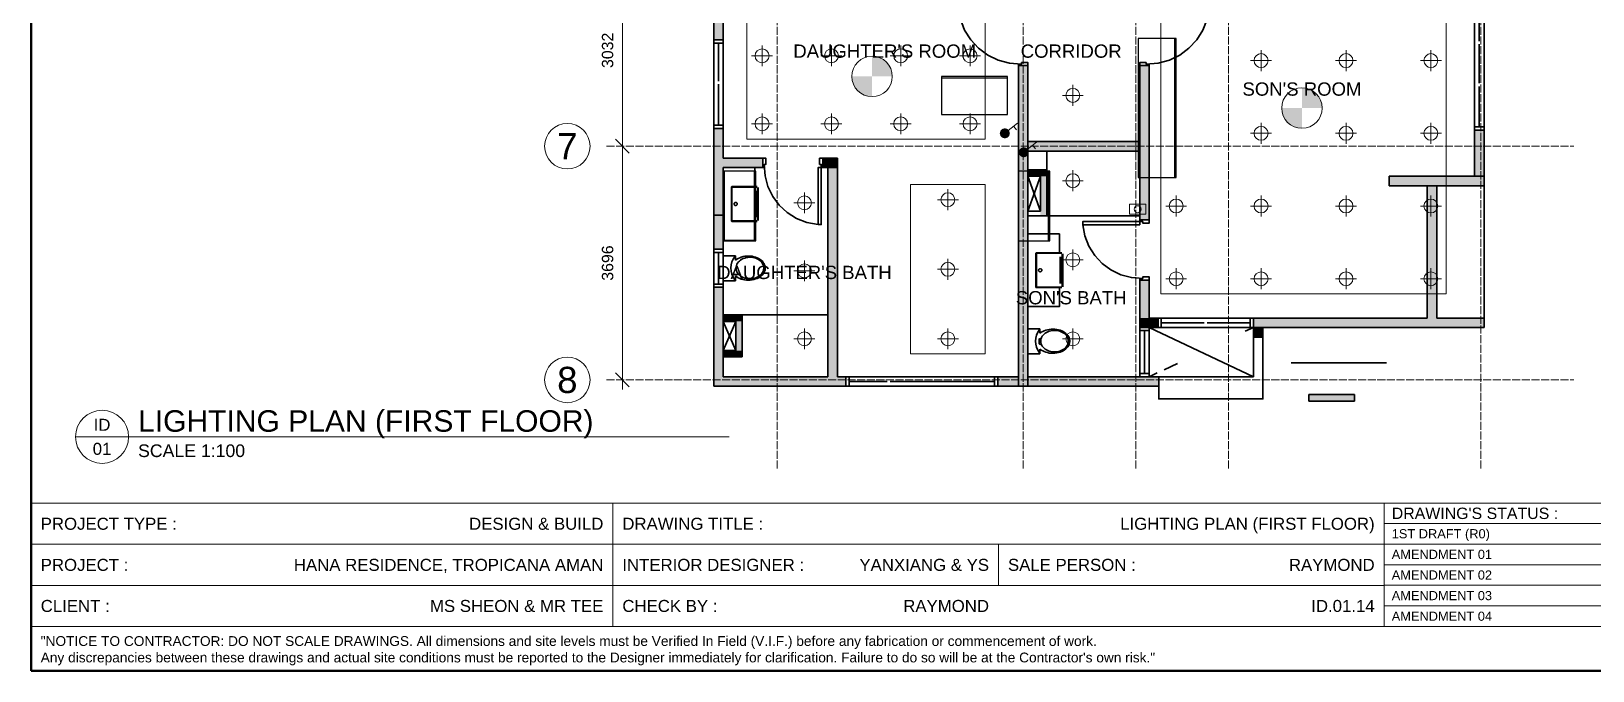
# Model space of a CAD drawing. Header units: millimetres. Extents: x 5 to 415, y 5 to 292.
# Drawn here: x 5 to 252, y 5 to 106.1 of the extents above; entities that cross this region are included whole.
import ezdxf
from ezdxf.enums import TextEntityAlignment as Align

# ---------------------------------------------------------------- set-up
doc = ezdxf.new("R2010")
doc.units = ezdxf.units.MM
doc.linetypes.add('DASHED', pattern=[1.524, 1.27, -0.254])
for name, color, linetype, lineweight in [('0-SHEET', 7, 'CONTINUOUS', 50), ('0-TITLE', 7, 'CONTINUOUS', 18), ('0-TITLE-TXT', 7, 'CONTINUOUS', 13), ('A-GRID', 8, 'DASHED', 13), ('A-GRID-TAG', 7, 'CONTINUOUS', 18), ('A-WALL', 250, 'CONTINUOUS', 35), ('A-WALL-FILL', 250, 'CONTINUOUS', 0), ('I-DIM', 5, 'CONTINUOUS', 13), ('I-JOIN', 6, 'CONTINUOUS', 25), ('I-LITE', 1, 'CONTINUOUS', 18), ('I-ROOM', 7, 'CONTINUOUS', 13), ('I-TEXT', 7, 'CONTINUOUS', 13)]:
    doc.layers.add(name, color=color, linetype=linetype, lineweight=lineweight)
doc.styles.get("Standard").update_dxf_attribs({"font": 'arial.ttf'})

msp = doc.modelspace()

# ---------------------------------------------------------------- hatches: boundary and pattern name
at = {"layer": 'A-WALL-FILL', "true_color": 0x4d4d4d}
h = msp.add_hatch(color=7, dxfattribs=at)
h.dxf.hatch_style = 1
h.paths.add_polyline_path([(114.47, 111.5), (112.97, 111.5), (114.47, 104.77), (114.47, 111.5)])
h = msp.add_hatch(color=7, dxfattribs=at)
h.dxf.hatch_style = 1
h.paths.add_polyline_path([(112.97, 111.5), (114.47, 104.77), (112.97, 104.77), (112.97, 111.5)])
h = msp.add_hatch(color=7, dxfattribs=at)
h.dxf.hatch_style = 1
h.paths.add_polyline_path([(162.64, 100.7), (161.14, 100.7), (162.64, 49.99), (162.64, 100.7)])
h = msp.add_hatch(color=7, dxfattribs=at)
h.dxf.hatch_style = 1
h.paths.add_polyline_path([(161.14, 100.7), (162.64, 49.99), (161.14, 49.99), (161.14, 100.7)])
h = msp.add_hatch(color=7, dxfattribs=at)
h.dxf.hatch_style = 1
h.paths.add_polyline_path([(181.84, 100.7), (180.34, 100.7), (181.84, 76.3), (181.84, 100.7)])
h = msp.add_hatch(color=7, dxfattribs=at)
h.dxf.hatch_style = 1
h.paths.add_polyline_path([(180.34, 100.7), (181.84, 76.3), (180.34, 76.3), (180.34, 100.7)])
h = msp.add_hatch(color=7, dxfattribs=at)
h.dxf.hatch_style = 1
h.paths.add_polyline_path([(114.47, 90.77), (112.97, 90.77), (114.47, 86.07), (114.47, 90.77)])
h = msp.add_hatch(color=7, dxfattribs=at)
h.dxf.hatch_style = 1
h.paths.add_polyline_path([(112.97, 90.77), (114.47, 86.07), (112.97, 86.07), (112.97, 90.77)])
h = msp.add_hatch(color=7, dxfattribs=at)
h.dxf.hatch_style = 1
h.paths.add_polyline_path([(234.8, 90.5), (233.3, 90.5), (234.8, 83.2), (234.8, 90.5)])
h = msp.add_hatch(color=7, dxfattribs=at)
h.dxf.hatch_style = 1
h.paths.add_polyline_path([(233.3, 90.5), (234.8, 83.2), (233.3, 83.2), (233.3, 90.5)])
h = msp.add_hatch(color=7, dxfattribs=at)
h.dxf.hatch_style = 1
h.paths.add_polyline_path([(180.34, 88.7), (162.64, 88.7), (180.34, 87.2), (180.34, 88.7)])
h = msp.add_hatch(color=7, dxfattribs=at)
h.dxf.hatch_style = 1
h.paths.add_polyline_path([(162.64, 88.7), (180.34, 87.2), (162.64, 87.2), (162.64, 88.7)])
h = msp.add_hatch(color=7, dxfattribs=at)
h.dxf.hatch_style = 1
h.paths.add_polyline_path([(120.71, 86.07), (112.97, 86.07), (120.71, 84.57), (120.71, 86.07)])
h = msp.add_hatch(color=7, dxfattribs=at)
h.dxf.hatch_style = 1
h.paths.add_polyline_path([(112.97, 86.07), (120.71, 84.57), (112.97, 84.57), (112.97, 86.07)])
h = msp.add_hatch(color=7, dxfattribs=at)
h.dxf.hatch_style = 1
h.paths.add_polyline_path([(114.47, 84.57), (112.97, 84.57), (114.47, 77.06), (114.47, 84.57)])
h = msp.add_hatch(color=7, dxfattribs=at)
h.dxf.hatch_style = 1
h.paths.add_polyline_path([(112.97, 84.57), (114.47, 77.06), (112.97, 77.06), (112.97, 84.57)])
h = msp.add_hatch(color=7, dxfattribs=at)
h.dxf.hatch_style = 1
h.paths.add_polyline_path([(132.52, 86.07), (130.21, 86.07), (132.52, 84.57), (132.52, 86.07)])
h = msp.add_hatch(color=7, dxfattribs=at)
h.dxf.hatch_style = 1
h.paths.add_polyline_path([(130.21, 86.07), (132.52, 84.57), (130.21, 84.57), (130.21, 86.07)])
h = msp.add_hatch(color=7, dxfattribs=at)
h.dxf.hatch_style = 1
h.paths.add_polyline_path([(132.52, 84.57), (131.02, 84.57), (132.52, 51.49), (132.52, 84.57)])
h = msp.add_hatch(color=7, dxfattribs=at)
h.dxf.hatch_style = 1
h.paths.add_polyline_path([(131.02, 84.57), (132.52, 51.49), (131.02, 51.49), (131.02, 84.57)])
h = msp.add_hatch(color=7, dxfattribs=at)
h.dxf.hatch_style = 1
h.paths.add_polyline_path([(165.64, 84.2), (162.64, 84.2), (165.64, 83.2), (165.64, 84.2)])
h = msp.add_hatch(color=7, dxfattribs=at)
h.dxf.hatch_style = 1
h.paths.add_polyline_path([(162.64, 84.2), (165.64, 83.2), (162.64, 83.2), (162.64, 84.2)])
h = msp.add_hatch(color=7, dxfattribs=at)
h.dxf.hatch_style = 1
h.paths.add_polyline_path([(165.64, 83.2), (164.64, 83.2), (165.64, 76.95), (165.64, 83.2)])
h = msp.add_hatch(color=7, dxfattribs=at)
h.dxf.hatch_style = 1
h.paths.add_polyline_path([(164.64, 83.2), (165.64, 76.95), (164.64, 76.95), (164.64, 83.2)])
h = msp.add_hatch(color=7, dxfattribs=at)
h.dxf.hatch_style = 1
h.paths.add_polyline_path([(234.8, 83.19), (219.8, 83.19), (234.8, 81.7), (234.8, 83.19)])
h = msp.add_hatch(color=7, dxfattribs=at)
h.dxf.hatch_style = 1
h.paths.add_polyline_path([(219.8, 83.19), (234.8, 81.7), (219.8, 81.7), (219.8, 83.19)])
h = msp.add_hatch(color=7, dxfattribs=at)
h.dxf.hatch_style = 1
h.paths.add_polyline_path([(227.34, 81.7), (225.83, 81.7), (227.34, 66.8), (227.34, 81.7)])
h = msp.add_hatch(color=7, dxfattribs=at)
h.dxf.hatch_style = 1
h.paths.add_polyline_path([(225.83, 81.7), (227.34, 66.8), (225.83, 66.8), (225.83, 81.7)])
h = msp.add_hatch(color=7, dxfattribs=at)
h.dxf.hatch_style = 1
h.paths.add_polyline_path([(234.8, 83.2), (231.06, 83.2), (234.8, 83.19), (234.8, 83.2)])
h = msp.add_hatch(color=7, dxfattribs=at)
h.dxf.hatch_style = 1
h.paths.add_polyline_path([(231.06, 83.2), (234.8, 83.19), (231.06, 83.19), (231.06, 83.2)])
h = msp.add_hatch(color=7, dxfattribs=at)
h.dxf.hatch_style = 1
h.paths.add_polyline_path([(114.47, 77.06), (112.97, 77.06), (114.47, 71.67), (114.47, 77.06)])
h = msp.add_hatch(color=7, dxfattribs=at)
h.dxf.hatch_style = 1
h.paths.add_polyline_path([(112.97, 77.06), (114.47, 71.67), (112.97, 71.67), (112.97, 77.06)])
h = msp.add_hatch(color=7, dxfattribs=at)
h.dxf.hatch_style = 1
h.paths.add_polyline_path([(181.84, 66.8), (180.34, 66.8), (181.84, 60.79), (181.84, 66.8)])
h = msp.add_hatch(color=7, dxfattribs=at)
h.dxf.hatch_style = 1
h.paths.add_polyline_path([(180.34, 66.8), (181.84, 60.79), (180.34, 60.79), (180.34, 66.8)])
h = msp.add_hatch(color=7, dxfattribs=at)
h.dxf.hatch_style = 1
h.paths.add_polyline_path([(227.34, 66.8), (225.83, 66.8), (227.34, 60.79), (227.34, 66.8)])
h = msp.add_hatch(color=7, dxfattribs=at)
h.dxf.hatch_style = 1
h.paths.add_polyline_path([(225.83, 66.8), (227.34, 60.79), (225.83, 60.79), (225.83, 66.8)])
h = msp.add_hatch(color=7, dxfattribs=at)
h.dxf.hatch_style = 1
h.paths.add_polyline_path([(114.47, 65.67), (112.97, 65.67), (114.47, 51.49), (114.47, 65.67)])
h = msp.add_hatch(color=7, dxfattribs=at)
h.dxf.hatch_style = 1
h.paths.add_polyline_path([(112.97, 65.67), (114.47, 51.49), (112.97, 51.49), (112.97, 65.67)])
h = msp.add_hatch(color=7, dxfattribs=at)
h.dxf.hatch_style = 1
h.paths.add_polyline_path([(117.47, 61.27), (114.47, 61.27), (117.47, 60.26), (117.47, 61.27)])
h = msp.add_hatch(color=7, dxfattribs=at)
h.dxf.hatch_style = 1
h.paths.add_polyline_path([(114.47, 61.27), (117.47, 60.26), (114.47, 60.26), (114.47, 61.27)])
h = msp.add_hatch(color=7, dxfattribs=at)
h.dxf.hatch_style = 1
h.paths.add_polyline_path([(117.47, 60.26), (116.46, 60.26), (117.47, 60.26)])
h = msp.add_hatch(color=7, dxfattribs=at)
h.dxf.hatch_style = 1
h.paths.add_polyline_path([(116.46, 60.26), (117.47, 60.26), (116.97, 60.26), (116.46, 60.26)])
h = msp.add_hatch(color=7, dxfattribs=at)
h.dxf.hatch_style = 1
h.paths.add_polyline_path([(116.97, 60.26), (116.46, 60.26), (117.47, 60.25), (116.97, 60.26)])
h = msp.add_hatch(color=7, dxfattribs=at)
h.dxf.hatch_style = 1
h.paths.add_polyline_path([(116.46, 60.26), (117.47, 60.25), (116.46, 60.25), (116.46, 60.26)])
h = msp.add_hatch(color=7, dxfattribs=at)
h.dxf.hatch_style = 1
h.paths.add_polyline_path([(117.47, 60.25), (116.46, 60.25), (117.47, 55.65), (117.47, 60.25)])
h = msp.add_hatch(color=7, dxfattribs=at)
h.dxf.hatch_style = 1
h.paths.add_polyline_path([(116.46, 60.25), (117.47, 55.65), (116.46, 55.65), (116.46, 60.25)])
h = msp.add_hatch(color=7, dxfattribs=at)
h.dxf.hatch_style = 1
h.paths.add_polyline_path([(117.47, 60.26), (117.47, 60.25), (117.47, 60.26)])
h = msp.add_hatch(color=7, dxfattribs=at)
h.dxf.hatch_style = 1
h.paths.add_polyline_path([(183.24, 60.79), (180.34, 60.79), (183.24, 59.29), (183.24, 60.79)])
h = msp.add_hatch(color=7, dxfattribs=at)
h.dxf.hatch_style = 1
h.paths.add_polyline_path([(180.34, 60.79), (183.24, 59.29), (180.34, 59.29), (180.34, 60.79)])
h = msp.add_hatch(color=7, dxfattribs=at)
h.dxf.hatch_style = 1
h.paths.add_polyline_path([(234.8, 60.79), (198.33, 60.79), (234.8, 59.29), (234.8, 60.79)])
h = msp.add_hatch(color=7, dxfattribs=at)
h.dxf.hatch_style = 1
h.paths.add_polyline_path([(198.33, 60.79), (234.8, 59.29), (198.33, 59.29), (198.33, 60.79)])
h = msp.add_hatch(color=7, dxfattribs=at)
h.dxf.hatch_style = 1
h.paths.add_polyline_path([(199.83, 59.29), (198.33, 59.29), (199.83, 57.77), (199.83, 59.29)])
h = msp.add_hatch(color=7, dxfattribs=at)
h.dxf.hatch_style = 1
h.paths.add_polyline_path([(198.33, 59.29), (199.83, 57.77), (198.33, 57.77), (198.33, 59.29)])
h = msp.add_hatch(color=7, dxfattribs=at)
h.dxf.hatch_style = 1
h.paths.add_polyline_path([(117.47, 55.65), (114.47, 55.65), (117.47, 54.65), (117.47, 55.65)])
h = msp.add_hatch(color=7, dxfattribs=at)
h.dxf.hatch_style = 1
h.paths.add_polyline_path([(114.47, 55.65), (117.47, 54.65), (114.47, 54.65), (114.47, 55.65)])
h = msp.add_hatch(color=7, dxfattribs=at)
h.dxf.hatch_style = 1
h.paths.add_polyline_path([(133.87, 51.49), (112.97, 51.49), (133.87, 49.99), (133.87, 51.49)])
h = msp.add_hatch(color=7, dxfattribs=at)
h.dxf.hatch_style = 1
h.paths.add_polyline_path([(112.97, 51.49), (133.87, 49.99), (112.97, 49.99), (112.97, 51.49)])
h = msp.add_hatch(color=7, dxfattribs=at)
h.dxf.hatch_style = 1
h.paths.add_polyline_path([(161.14, 51.49), (157.87, 51.49), (161.14, 49.99), (161.14, 51.49)])
h = msp.add_hatch(color=7, dxfattribs=at)
h.dxf.hatch_style = 1
h.paths.add_polyline_path([(157.87, 51.49), (161.14, 49.99), (157.87, 49.99), (157.87, 51.49)])
h = msp.add_hatch(color=7, dxfattribs=at)
h.dxf.hatch_style = 1
h.paths.add_polyline_path([(183.34, 51.49), (162.64, 51.49), (183.34, 49.99), (183.34, 51.49)])
h = msp.add_hatch(color=7, dxfattribs=at)
h.dxf.hatch_style = 1
h.paths.add_polyline_path([(162.64, 51.49), (183.34, 49.99), (162.64, 49.99), (162.64, 51.49)])
h = msp.add_hatch(color=7, dxfattribs=at)
h.dxf.hatch_style = 1
h.paths.add_polyline_path([(214.3, 48.67), (207.11, 48.67), (214.3, 47.64), (214.3, 48.67)])
h = msp.add_hatch(color=7, dxfattribs=at)
h.dxf.hatch_style = 1
h.paths.add_polyline_path([(207.11, 48.67), (214.3, 47.64), (207.11, 47.64), (207.11, 48.67)])
at = {"layer": 'I-LITE'}
h = msp.add_hatch(color=1, dxfattribs=at)
h.dxf.hatch_style = 1
h.paths.add_polyline_path([(138, 99), (141.2, 99), (141.16, 99.5), (141.04, 99.99), (140.85, 100.45), (140.59, 100.88), (140.26, 101.26), (139.88, 101.59), (139.45, 101.85), (138.99, 102.04), (138.5, 102.16), (138, 102.2)])
h = msp.add_hatch(color=1, dxfattribs=at)
h.dxf.hatch_style = 1
h.paths.add_polyline_path([(138, 99), (134.8, 99), (134.84, 98.5), (134.96, 98.01), (135.15, 97.55), (135.41, 97.12), (135.74, 96.74), (136.12, 96.41), (136.55, 96.15), (137.01, 95.96), (137.5, 95.84), (138, 95.8)])
h = msp.add_hatch(color=1, dxfattribs=at)
h.dxf.hatch_style = 1
h.paths.add_polyline_path([(206, 94), (209.2, 94), (209.16, 94.5), (209.04, 94.99), (208.85, 95.45), (208.59, 95.88), (208.26, 96.26), (207.88, 96.59), (207.45, 96.85), (206.99, 97.04), (206.5, 97.16), (206, 97.2)])
h = msp.add_hatch(color=1, dxfattribs=at)
h.dxf.hatch_style = 1
h.paths.add_polyline_path([(206, 94), (202.8, 94), (202.84, 93.5), (202.96, 93.01), (203.15, 92.55), (203.41, 92.12), (203.74, 91.74), (204.12, 91.41), (204.55, 91.15), (205.01, 90.96), (205.5, 90.84), (206, 90.8)])
h = msp.add_hatch(color=1, dxfattribs=at)
h.dxf.hatch_style = 1
h.paths.add_polyline_path([(159.8, 90), (159.69, 90.4), (159.4, 90.69), (159, 90.8), (158.6, 90.69), (158.31, 90.4), (158.2, 90), (158.31, 89.6), (158.6, 89.31), (159, 89.2), (159.4, 89.31), (159.69, 89.6)])
h = msp.add_hatch(color=1, dxfattribs=at)
h.dxf.hatch_style = 1
h.paths.add_polyline_path([(162.8, 87), (162.69, 87.4), (162.4, 87.69), (162, 87.8), (161.6, 87.69), (161.31, 87.4), (161.2, 87), (161.31, 86.6), (161.6, 86.31), (162, 86.2), (162.4, 86.31), (162.69, 86.6)])

# ---------------------------------------------------------------- linework, layer by layer
at = {"layer": '0-SHEET'}
msp.add_lwpolyline([(5, 5), (415, 5), (415, 292), (5, 292)], close=True, dxfattribs=at)
at = {"layer": '0-TITLE'}
for p, q in [((5, 31.5), (415, 31.5)), ((97, 12), (97, 31.5)), ((219, 12), (219, 31.5)), ((219, 28.3), (287, 28.3)), ((5, 25), (219, 25)), ((158, 18.5), (158, 25)), ((219, 25.04), (287, 25.04)), ((219, 21.78), (287, 21.78)), ((5, 18.5), (219, 18.5)), ((219, 18.52), (287, 18.52)), ((219, 15.26), (287, 15.26)), ((5, 12), (415, 12))]:
    msp.add_line(p, q, dxfattribs=at)
at = {"layer": 'A-GRID'}
for p, q in [((123, 37), (123, 272)), ((161.9, 37), (161.9, 272)), ((179.7, 37), (179.7, 272)), ((194.4, 37), (194.4, 272)), ((234.3, 37), (234.3, 272)), ((96, 87.96), (249, 87.96)), ((96, 51), (249, 51))]:
    msp.add_line(p, q, dxfattribs=at)
at = {"layer": 'A-GRID-TAG'}
for centre in [(89.8, 87.96), (89.8, 51)]:
    msp.add_circle(centre, 3.6, dxfattribs=at)
at = {"layer": 'A-WALL'}
for points in [[(112.97, 49.99), (112.97, 201.88)], [(233.3, 119.01), (233.3, 83.2)], [(114.47, 86.07), (114.47, 117.51)], [(234.8, 117.51), (234.8, 81.7)], [(151.64, 109.96), (151.97, 108.08), (152.64, 106.34), (153.61, 104.8), (154.85, 103.46), (156.3, 102.38), (157.94, 101.58), (159.74, 101.09), (161.64, 100.95)], [(181.33, 100.95), (183.23, 101.09), (185.03, 101.58), (186.67, 102.38), (188.12, 103.46), (189.36, 104.8), (190.33, 106.34), (191, 108.08), (191.33, 109.96)], [(234.05, 111.01), (234.05, 104.58)], [(112.97, 104.77), (114.47, 104.77), (114.47, 90.77), (112.97, 90.77), (112.97, 104.77)], [(114.47, 104.28), (114.47, 104.77), (112.97, 104.77), (112.97, 104.28), (114.47, 104.28)], [(113.72, 104.28), (113.72, 98.27)], [(234.05, 104.09), (234.05, 97.92)], [(162.64, 100.7), (161.14, 100.7), (161.14, 100.95), (161.65, 100.95), (161.65, 101.2), (162.64, 101.2), (162.64, 100.7)], [(161.14, 100.7), (161.14, 49.99)], [(162.64, 100.7), (161.14, 100.7)], [(161.14, 100.7), (161.14, 95.7)], [(162.64, 100.7), (162.64, 49.99)], [(180.34, 100.7), (181.84, 100.7), (181.84, 100.95), (181.34, 100.95), (181.34, 101.2), (180.34, 101.2), (180.34, 100.7)], [(180.34, 75.55), (180.34, 100.7)], [(180.34, 100.7), (181.84, 100.7)], [(180.34, 100.7), (181.84, 100.7)], [(181.84, 75.8), (181.84, 100.7)], [(113.72, 97.77), (113.72, 91.27)], [(234.05, 97.42), (234.05, 91)], [(114.47, 90.77), (114.47, 91.27), (112.97, 91.27), (112.97, 90.77), (114.47, 90.77)], [(233.3, 90.5), (233.3, 91), (234.8, 91), (234.8, 90.5), (233.3, 90.5)], [(234.8, 90.5), (233.3, 90.5)], [(180.34, 88.7), (162.64, 88.7)], [(180.34, 87.2), (162.64, 87.2)], [(165.64, 84.2), (162.64, 84.2), (162.64, 87.2), (165.64, 87.2), (165.64, 84.2)], [(121.2, 86.07), (114.47, 86.07)], [(120.95, 84.57), (114.47, 84.57)], [(131.02, 51.49), (114.47, 51.49), (114.47, 84.57)], [(119.47, 81.57), (119.47, 84.57), (114.47, 84.57), (114.47, 73.07), (119.47, 73.07), (119.47, 76.07)], [(120.71, 86.07), (120.71, 84.57), (120.95, 84.57), (120.95, 85.07), (121.2, 85.07), (121.2, 86.07), (120.71, 86.07)], [(120.95, 85.07), (121.07, 83.27), (121.53, 81.57), (122.29, 80.02), (123.31, 78.63), (124.57, 77.46), (126.03, 76.54), (127.67, 75.9), (129.45, 75.57)], [(132.52, 84.57), (129.46, 84.57)], [(129.46, 75.57), (129.46, 84.57), (129.96, 84.57), (129.96, 75.57), (129.46, 75.57)], [(132.52, 86.07), (129.7, 86.07)], [(130.21, 86.07), (130.21, 84.57), (129.96, 84.57), (129.96, 85.07), (129.7, 85.07), (129.7, 86.07), (130.21, 86.07)], [(131.02, 51.49), (131.02, 84.57)], [(132.52, 51.49), (132.52, 86.07)], [(165.64, 76.95), (162.64, 76.95), (162.64, 84.2), (165.64, 84.2), (165.64, 76.95)], [(115.84, 81.57), (115.82, 81.57), (115.8, 81.57), (115.78, 81.56), (115.77, 81.55), (115.76, 81.53), (115.75, 81.51), (115.74, 81.5), (115.74, 81.48)], [(119.84, 81.57), (115.84, 81.57)], [(164.64, 77.7), (162.64, 77.7), (162.64, 83.2), (164.64, 83.2), (164.64, 77.7)], [(164.64, 77.7), (162.64, 83.2)], [(162.64, 77.7), (164.64, 83.2)], [(234.8, 83.2), (219.8, 83.2)], [(219.8, 83.2), (219.8, 81.7)], [(219.8, 81.7), (234.8, 81.7)], [(225.83, 81.7), (225.83, 60.79)], [(227.34, 81.7), (227.34, 60.79)], [(234.8, 60.79), (234.8, 81.7), (227.34, 81.7), (227.34, 60.79), (234.8, 60.79)], [(115.75, 81.47), (115.75, 76.17)], [(115.84, 81.5), (115.83, 81.5), (115.83, 81.5), (115.82, 81.5), (115.82, 81.5), (115.81, 81.49), (115.81, 81.49), (115.81, 81.48), (115.81, 81.48)], [(115.82, 81.47), (115.82, 76.17)], [(119.84, 81.5), (115.84, 81.5)], [(116.42, 79.08), (116.37, 79.07), (116.32, 79.06), (116.28, 79.04), (116.25, 79.01), (116.22, 78.97), (116.19, 78.93), (116.18, 78.88), (116.17, 78.83), (116.18, 78.78), (116.19, 78.73), (116.22, 78.69), (116.25, 78.65), (116.28, 78.62), (116.32, 78.6), (116.37, 78.59), (116.42, 78.58), (116.47, 78.59), (116.52, 78.6), (116.56, 78.62), (116.6, 78.65), (116.63, 78.69), (116.65, 78.73), (116.67, 78.78), (116.67, 78.83), (116.67, 78.88), (116.65, 78.93), (116.63, 78.97), (116.6, 79.01), (116.56, 79.04), (116.52, 79.06), (116.47, 79.07), (116.42, 79.08)], [(119.59, 76.72), (119.59, 80.92)], [(119.66, 76.72), (119.66, 80.92)], [(119.92, 76.22), (119.92, 81.42)], [(119.99, 76.22), (119.99, 81.42)], [(114.47, 77.06), (112.97, 77.06), (112.97, 71.67), (114.47, 71.67), (114.47, 77.06)], [(165.64, 76.95), (180.34, 76.95)], [(115.74, 76.18), (115.74, 76.16), (115.75, 76.14), (115.76, 76.12), (115.77, 76.11), (115.78, 76.09), (115.8, 76.08), (115.82, 76.08), (115.84, 76.08)], [(115.81, 76.18), (115.81, 76.17), (115.81, 76.16), (115.81, 76.16), (115.82, 76.16), (115.82, 76.15), (115.83, 76.15), (115.83, 76.15), (115.84, 76.15)], [(115.84, 76.14), (119.84, 76.14)], [(115.84, 76.07), (119.84, 76.07)], [(171.33, 75.55), (180.34, 75.55), (180.34, 76.05), (171.33, 76.05), (171.33, 75.55)], [(171.33, 75.55), (171.66, 73.77), (172.3, 72.14), (173.22, 70.67), (174.39, 69.41), (175.78, 68.39), (177.33, 67.63), (179.03, 67.18), (180.84, 67.05)], [(181.84, 76.3), (180.34, 76.3), (180.34, 76.05), (180.83, 76.05), (180.83, 75.8), (181.84, 75.8), (181.84, 76.3)], [(114.47, 71.67), (114.47, 65.67), (112.97, 65.67), (112.97, 71.67), (114.47, 71.67)], [(114.47, 71.16), (114.47, 71.67), (112.97, 71.67), (112.97, 71.16), (114.47, 71.16)], [(167.64, 71.09), (167.64, 74.09), (162.64, 74.09), (162.64, 62.59), (167.64, 62.59), (167.64, 65.59)], [(113.72, 66.16), (113.72, 71.16)], [(114.47, 66.69), (114.47, 70.64)], [(114.47, 70.64), (116.39, 70.64)], [(116.32, 70.54), (116.04, 70.12), (115.84, 69.66), (115.72, 69.18), (115.67, 68.7), (115.72, 68.21), (115.84, 67.73), (116.04, 67.27), (116.32, 66.85)], [(116.39, 70.64), (116.39, 69.95)], [(116.39, 67.44), (116.59, 67.29), (116.81, 67.15), (117.06, 67.04), (117.32, 66.95), (117.59, 66.87), (117.86, 66.82), (118.16, 66.79), (118.44, 66.78), (118.73, 66.8), (119.02, 66.83), (119.29, 66.88), (119.56, 66.96), (119.82, 67.06), (120.06, 67.17), (120.28, 67.31), (120.48, 67.46), (120.65, 67.62), (120.8, 67.8), (120.92, 67.99), (121.01, 68.18), (121.08, 68.38), (121.11, 68.59), (121.11, 68.79), (121.08, 69), (121.01, 69.2), (120.92, 69.39), (120.8, 69.58), (120.65, 69.76), (120.48, 69.92), (120.28, 70.07), (120.06, 70.2), (119.82, 70.32), (119.56, 70.41), (119.29, 70.49), (119.02, 70.55), (118.73, 70.59), (118.44, 70.59), (118.16, 70.59), (117.86, 70.56), (117.59, 70.51), (117.32, 70.43), (117.06, 70.33), (116.81, 70.22), (116.59, 70.09), (116.39, 69.95)], [(116.5, 68.69), (116.51, 68.49), (116.55, 68.29), (116.63, 68.1), (116.73, 67.91), (116.87, 67.74), (117.03, 67.58), (117.21, 67.43), (117.4, 67.3), (117.63, 67.19), (117.86, 67.1), (118.11, 67.04), (118.36, 67), (118.61, 66.98), (118.87, 66.98), (119.13, 67.02), (119.38, 67.07), (119.62, 67.15), (119.85, 67.25), (120.06, 67.36), (120.25, 67.5), (120.42, 67.66), (120.56, 67.82), (120.68, 68), (120.78, 68.19), (120.83, 68.39), (120.86, 68.59), (120.86, 68.79), (120.83, 68.99), (120.78, 69.19), (120.68, 69.38), (120.56, 69.56), (120.42, 69.73), (120.25, 69.88), (120.06, 70.02), (119.85, 70.14), (119.62, 70.23), (119.38, 70.31), (119.13, 70.37), (118.87, 70.39), (118.61, 70.4), (118.36, 70.38), (118.11, 70.34), (117.86, 70.27), (117.63, 70.18), (117.4, 70.08), (117.21, 69.95), (117.03, 69.8), (116.87, 69.65), (116.73, 69.47), (116.63, 69.28), (116.55, 69.09), (116.51, 68.89), (116.5, 68.69)], [(164.01, 71.09), (163.99, 71.09), (163.97, 71.08), (163.96, 71.08), (163.94, 71.06), (163.93, 71.05), (163.92, 71.03), (163.92, 71.01), (163.91, 70.99)], [(163.92, 70.99), (163.92, 65.69)], [(164.01, 71.02), (164.01, 71.02), (164, 71.02), (164, 71.02), (163.99, 71.01), (163.99, 71.01), (163.99, 71), (163.99, 71), (163.99, 70.99)], [(163.99, 70.99), (163.99, 65.69)], [(168.01, 71.09), (164.02, 71.09)], [(168.01, 71.02), (164.02, 71.02)], [(167.77, 66.24), (167.77, 70.44)], [(167.83, 66.24), (167.83, 70.44)], [(168.09, 65.74), (168.09, 70.94)], [(168.16, 65.74), (168.16, 70.94)], [(116.39, 66.69), (114.47, 66.69)], [(116.39, 67.44), (116.39, 66.69)], [(164.6, 68.6), (164.55, 68.59), (164.5, 68.58), (164.46, 68.55), (164.42, 68.52), (164.39, 68.49), (164.37, 68.44), (164.35, 68.4), (164.35, 68.35), (164.35, 68.3), (164.37, 68.25), (164.39, 68.21), (164.42, 68.17), (164.46, 68.14), (164.5, 68.12), (164.55, 68.1), (164.6, 68.1), (164.65, 68.1), (164.69, 68.12), (164.74, 68.14), (164.77, 68.17), (164.8, 68.21), (164.83, 68.25), (164.84, 68.3), (164.85, 68.35), (164.84, 68.4), (164.83, 68.44), (164.8, 68.49), (164.77, 68.52), (164.74, 68.55), (164.69, 68.58), (164.65, 68.59), (164.6, 68.6)], [(181.84, 66.8), (180.34, 66.8), (180.34, 67.05), (180.83, 67.05), (180.83, 67.29), (181.84, 67.29), (181.84, 66.8)], [(180.34, 59.29), (180.34, 67.05)], [(181.84, 60.79), (181.84, 67.29)], [(114.47, 65.67), (114.47, 66.16), (112.97, 66.16), (112.97, 65.67), (114.47, 65.67)], [(163.91, 65.69), (163.92, 65.67), (163.92, 65.66), (163.93, 65.64), (163.94, 65.62), (163.96, 65.61), (163.97, 65.6), (163.99, 65.6), (164.01, 65.59)], [(163.99, 65.69), (163.99, 65.69), (163.99, 65.68), (163.99, 65.68), (163.99, 65.67), (164, 65.67), (164, 65.67), (164.01, 65.67), (164.01, 65.67)], [(164.02, 65.66), (168.01, 65.66)], [(164.02, 65.59), (168.01, 65.59)], [(114.47, 60.26), (114.47, 61.27), (117.47, 61.27), (117.47, 54.65)], [(114.47, 60.26), (116.46, 60.26), (116.46, 55.65), (114.47, 55.65), (114.47, 60.26)], [(114.47, 55.65), (116.46, 60.26)], [(116.46, 55.65), (114.47, 60.26)], [(117.47, 61.27), (131.02, 61.27)], [(227.34, 60.79), (234.8, 60.79), (234.8, 59.29), (180.34, 59.29)], [(180.34, 51.49), (180.34, 59.29)], [(180.34, 58.79), (180.34, 59.29), (181.84, 59.29), (181.84, 58.79), (180.34, 58.79)], [(225.83, 60.79), (181.84, 60.79)], [(181.84, 59.29), (183.24, 59.29), (183.24, 60.79)], [(181.84, 51.49), (181.84, 59.29)], [(181.84, 59.29), (198.33, 51.49)], [(183.73, 59.29), (183.24, 59.29), (183.24, 60.79), (183.73, 60.79), (183.73, 59.29)], [(190.53, 60.04), (183.73, 60.04)], [(197.82, 60.04), (191.03, 60.04)], [(198.33, 59.29), (197.04, 58.69)], [(198.33, 59.29), (197.82, 59.29), (197.82, 60.79), (198.33, 60.79), (198.33, 59.29)], [(198.33, 60.79), (198.33, 59.29)], [(198.33, 57.77), (198.33, 59.29)], [(199.83, 49.99), (199.83, 59.29)], [(162.64, 55.13), (162.64, 59.08)], [(162.64, 59.08), (164.56, 59.08)], [(164.5, 58.98), (164.22, 58.56), (164.01, 58.1), (163.89, 57.62), (163.85, 57.13), (163.89, 56.64), (164.01, 56.16), (164.22, 55.71), (164.5, 55.28)], [(164.42, 56.72), (164.42, 57.47), (164.78, 57.62)], [(164.56, 59.08), (164.56, 58.38)], [(164.56, 55.87), (164.77, 55.72), (164.99, 55.59), (165.23, 55.48), (165.49, 55.38), (165.76, 55.31), (166.04, 55.25), (166.33, 55.22), (166.62, 55.22), (166.91, 55.23), (167.19, 55.26), (167.47, 55.32), (167.74, 55.4), (168, 55.5), (168.23, 55.61), (168.46, 55.74), (168.65, 55.89), (168.83, 56.06), (168.98, 56.23), (169.1, 56.42), (169.19, 56.62), (169.25, 56.82), (169.29, 57.02), (169.29, 57.23), (169.25, 57.44), (169.19, 57.63), (169.1, 57.83), (168.98, 58.01), (168.83, 58.19), (168.65, 58.36), (168.46, 58.51), (168.23, 58.64), (168, 58.75), (167.74, 58.86), (167.47, 58.93), (167.19, 58.98), (166.91, 59.02), (166.62, 59.04), (166.33, 59.02), (166.04, 58.99), (165.76, 58.94), (165.49, 58.86), (165.23, 58.77), (164.99, 58.66), (164.77, 58.53), (164.56, 58.38)], [(164.67, 57.13), (164.69, 56.92), (164.73, 56.72), (164.81, 56.53), (164.91, 56.34), (165.04, 56.17), (165.2, 56.01), (165.38, 55.86), (165.58, 55.74), (165.8, 55.63), (166.03, 55.55), (166.28, 55.48), (166.54, 55.44), (166.79, 55.42), (167.05, 55.43), (167.31, 55.45), (167.56, 55.51), (167.8, 55.59), (168.02, 55.68), (168.23, 55.8), (168.42, 55.93), (168.6, 56.09), (168.74, 56.26), (168.86, 56.44), (168.95, 56.63), (169.01, 56.83), (169.04, 57.02), (169.04, 57.23), (169.01, 57.43), (168.95, 57.62), (168.86, 57.81), (168.74, 58), (168.6, 58.16), (168.42, 58.32), (168.23, 58.45), (168.02, 58.57), (167.8, 58.67), (167.56, 58.75), (167.31, 58.8), (167.05, 58.83), (166.79, 58.83), (166.54, 58.82), (166.28, 58.78), (166.03, 58.71), (165.8, 58.63), (165.58, 58.52), (165.38, 58.39), (165.2, 58.24), (165.04, 58.08), (164.91, 57.91), (164.81, 57.72), (164.73, 57.53), (164.69, 57.33), (164.67, 57.13)], [(181.09, 51.99), (181.09, 58.79)], [(198.33, 57.77), (198.33, 51.49), (183.34, 51.49), (183.34, 49.99), (183.34, 48), (199.83, 48), (199.83, 57.77), (198.33, 57.77)], [(114.47, 55.65), (114.47, 54.65), (117.47, 54.65)], [(164.56, 55.13), (162.64, 55.13)], [(164.81, 56.53), (164.42, 56.72)], [(164.56, 55.87), (164.56, 55.13)], [(180.34, 51.49), (180.34, 51.99), (181.84, 51.99), (181.84, 51.49), (180.34, 51.49)], [(183.12, 52.1), (181.84, 51.49)], [(186.33, 53.62), (184.19, 52.61)], [(204.29, 53.68), (219.36, 53.68)], [(183.34, 49.99), (112.97, 49.99)], [(161.14, 51.49), (132.52, 51.49)], [(134.37, 51.49), (133.87, 51.49), (133.87, 49.99), (134.37, 49.99), (134.37, 51.49)], [(134.37, 50.74), (140.37, 50.74)], [(140.87, 50.74), (157.37, 50.74)], [(157.87, 51.49), (157.37, 51.49), (157.37, 49.99), (157.87, 49.99), (157.87, 51.49)], [(181.84, 51.49), (162.64, 51.49)], [(181.84, 51.49), (198.33, 51.49)], [(207.11, 48.67), (207.11, 47.64), (214.3, 47.64), (214.3, 48.67), (207.11, 48.67)]]:
    msp.add_lwpolyline(points, dxfattribs=at)
at = {"layer": 'I-DIM'}
for p, q in [((98.5, 86.46), (98.5, 119.78)), ((99.6, 86.86), (97.4, 89.06)), ((99.6, 86.86), (97.4, 89.06)), ((98.5, 49.5), (98.5, 89.46)), ((99.6, 49.9), (97.4, 52.1))]:
    msp.add_line(p, q, dxfattribs=at)
at = {"layer": 'I-JOIN'}
for p, q in [((185.9, 83), (185.9, 105)), ((149, 98.8), (159.4, 98.8)), ((119.4, 73), (119.4, 84)), ((165.9, 73), (165.9, 84))]:
    msp.add_line(p, q, dxfattribs=at)
for points in [[(180.1, 83), (186.1, 83), (186.1, 105), (180.1, 105)], [(149, 93), (159.4, 93), (159.4, 99), (149, 99)], [(114.6, 73), (119.6, 73), (119.6, 84), (114.6, 84)], [(161.1, 73), (166.1, 73), (166.1, 84), (161.1, 84)]]:
    msp.add_lwpolyline(points, close=True, dxfattribs=at)
at = {"layer": 'I-LITE', "color": 1}
for p, q in [((120.6, 100.6), (120.6, 103.9)), ((131.57, 100.6), (131.57, 103.9)), ((142.53, 100.6), (142.53, 103.9)), ((153.5, 100.6), (153.5, 103.9)), ((118.95, 102.25), (122.25, 102.25)), ((129.92, 102.25), (133.22, 102.25)), ((140.88, 102.25), (144.18, 102.25)), ((151.85, 102.25), (155.15, 102.25)), ((197.88, 101.5), (201.18, 101.5)), ((199.53, 99.85), (199.53, 103.15)), ((211.32, 101.5), (214.62, 101.5)), ((212.97, 99.85), (212.97, 103.15)), ((224.75, 101.5), (228.05, 101.5)), ((226.4, 99.85), (226.4, 103.15)), ((169.75, 94.35), (169.75, 97.65)), ((168.1, 96), (171.4, 96)), ((118.95, 91.5), (122.25, 91.5)), ((120.6, 89.85), (120.6, 93.15)), ((129.92, 91.5), (133.22, 91.5)), ((131.57, 89.85), (131.57, 93.15)), ((140.88, 91.5), (144.18, 91.5)), ((142.53, 89.85), (142.53, 93.15)), ((151.85, 91.5), (155.15, 91.5)), ((153.5, 89.85), (153.5, 93.15)), ((159, 90), (161, 91.6)), ((199.53, 88.35), (199.53, 91.65)), ((212.97, 88.35), (212.97, 91.65)), ((226.4, 88.35), (226.4, 91.65)), ((160.4, 91.1), (160.85, 90.55)), ((197.88, 90), (201.18, 90)), ((211.32, 90), (214.62, 90)), ((224.75, 90), (228.05, 90)), ((162, 87), (164, 88.6)), ((163.4, 88.1), (163.85, 87.55)), ((169.75, 80.85), (169.75, 84.15)), ((168.1, 82.5), (171.4, 82.5)), ((127.3, 77.35), (127.3, 80.65)), ((148.35, 79.5), (151.65, 79.5)), ((150, 77.85), (150, 81.15)), ((186.1, 76.85), (186.1, 80.15)), ((199.53, 76.85), (199.53, 80.15)), ((212.97, 76.85), (212.97, 80.15)), ((226.4, 76.85), (226.4, 80.15)), ((125.65, 79), (128.95, 79)), ((184.45, 78.5), (187.75, 78.5)), ((197.88, 78.5), (201.18, 78.5)), ((211.32, 78.5), (214.62, 78.5)), ((224.75, 78.5), (228.05, 78.5)), ((169.75, 68.35), (169.75, 71.65)), ((127.3, 66.6), (127.3, 69.9)), ((150, 66.85), (150, 70.15)), ((168.1, 70), (171.4, 70)), ((125.65, 68.25), (128.95, 68.25)), ((148.35, 68.5), (151.65, 68.5)), ((184.45, 67), (187.75, 67)), ((186.1, 65.35), (186.1, 68.65)), ((197.88, 67), (201.18, 67)), ((199.53, 65.35), (199.53, 68.65)), ((211.32, 67), (214.62, 67)), ((212.97, 65.35), (212.97, 68.65)), ((224.75, 67), (228.05, 67)), ((226.4, 65.35), (226.4, 68.65)), ((125.65, 57.5), (128.95, 57.5)), ((127.3, 55.85), (127.3, 59.15)), ((148.35, 57.5), (151.65, 57.5)), ((150, 55.85), (150, 59.15)), ((168.1, 57.5), (171.4, 57.5)), ((169.75, 55.85), (169.75, 59.15))]:
    msp.add_line(p, q, dxfattribs=at)
for points in [[(118.2, 89.1), (155.9, 89.1), (155.9, 115.4), (118.2, 115.4)], [(183.7, 64.6), (228.8, 64.6), (228.8, 115.4), (183.7, 115.4)], [(144.1, 55.1), (155.9, 55.1), (155.9, 81.9), (144.1, 81.9)], [(178.7, 77.2), (181.3, 77.2), (181.3, 78.8), (178.7, 78.8)]]:
    msp.add_lwpolyline(points, close=True, dxfattribs=at)
for centre, radius in [((120.6, 102.25), 1.1), ((131.57, 102.25), 1.1), ((138, 99), 3.2), ((142.53, 102.25), 1.1), ((153.5, 102.25), 1.1), ((199.53, 101.5), 1.1), ((212.97, 101.5), 1.1), ((226.4, 101.5), 1.1), ((169.75, 96), 1.1), ((206, 94), 3.2), ((120.6, 91.5), 1.1), ((131.57, 91.5), 1.1), ((142.53, 91.5), 1.1), ((153.5, 91.5), 1.1), ((199.53, 90), 1.1), ((212.97, 90), 1.1), ((226.4, 90), 1.1), ((169.75, 82.5), 1.1), ((127.3, 79), 1.1), ((150, 79.5), 1.1), ((186.1, 78.5), 1.1), ((199.53, 78.5), 1.1), ((212.97, 78.5), 1.1), ((226.4, 78.5), 1.1), ((180, 78), 0.55), ((127.3, 68.25), 1.1), ((150, 68.5), 1.1), ((169.75, 70), 1.1), ((186.1, 67), 1.1), ((199.53, 67), 1.1), ((212.97, 67), 1.1), ((226.4, 67), 1.1), ((127.3, 57.5), 1.1), ((150, 57.5), 1.1), ((169.75, 57.5), 1.1)]:
    msp.add_circle(centre, radius, dxfattribs=at)
at = {"layer": 'I-TEXT'}
for p, q in [((12, 42), (20.4, 42)), ((20.4, 42), (115.4, 42))]:
    msp.add_line(p, q, dxfattribs=at)
msp.add_circle((16.2, 42), 4.2, dxfattribs=at)

# ---------------------------------------------------------------- texts
at = {"layer": '0-TITLE-TXT'}
for s, height, p in [("DRAWING'S STATUS :", 1.8, (220.2, 29.9)), ('PROJECT TYPE :', 1.9, (6.5, 28.25)), ('DRAWING TITLE :', 1.9, (98.5, 28.25)), ('1ST DRAFT (R0)', 1.45, (220.2, 26.67)), ('PROJECT :', 1.9, (6.5, 21.75)), ('INTERIOR DESIGNER :', 1.9, (98.5, 21.75)), ('SALE PERSON :', 1.9, (159.5, 21.75)), ('AMENDMENT 01', 1.45, (220.2, 23.41)), ('AMENDMENT 02', 1.45, (220.2, 20.15)), ('AMENDMENT 03', 1.45, (220.2, 16.89)), ('CLIENT :', 1.9, (6.5, 15.25)), ('CHECK BY :', 1.9, (98.5, 15.25)), ('AMENDMENT 04', 1.45, (220.2, 13.63)), ('"NOTICE TO CONTRACTOR: DO NOT SCALE DRAWINGS. All dimensions and site levels must be Verified In Field (V.I.F.) before any fabrication or commencement of work.', 1.55, (6.5, 9.7)), ('Any discrepancies between these drawings and actual site conditions must be reported to the Designer immediately for clarification. Failure to do so will be at the Contractor\'s own risk."', 1.55, (6.5, 7.1))]:
    msp.add_text(s, height=height, dxfattribs=at).set_placement(p, align=Align.MIDDLE_LEFT)
for s, p in [('DESIGN & BUILD', (95.5, 28.25)), ('LIGHTING PLAN (FIRST FLOOR)', (217.5, 28.25)), ('HANA RESIDENCE, TROPICANA AMAN', (95.5, 21.75)), ('YANXIANG & YS', (156.5, 21.75)), ('RAYMOND', (217.5, 21.75)), ('MS SHEON & MR TEE', (95.5, 15.25)), ('RAYMOND', (156.5, 15.25)), ('ID.01.14', (217.5, 15.25))]:
    msp.add_text(s, height=1.9, dxfattribs=at).set_placement(p, align=Align.MIDDLE_RIGHT)
at = {"layer": 'A-GRID-TAG'}
for s, p in [('7', (89.8, 87.96)), ('8', (89.8, 51))]:
    msp.add_text(s, height=4.14, dxfattribs=at).set_placement(p, align=Align.MIDDLE_CENTER)
at = {"layer": 'I-DIM'}
for s, p in [('3032', (97.6, 103.12)), ('3696', (97.6, 69.48))]:
    msp.add_text(s, height=1.8, rotation=90, dxfattribs=at).set_placement(p, align=Align.BOTTOM_CENTER)
at = {"layer": 'I-ROOM'}
for s, p in [("DAUGHTER'S ROOM", (140, 103)), ('CORRIDOR', (169.5, 103)), ("SON'S ROOM", (206, 97)), ("DAUGHTER'S BATH", (127.3, 68)), ("SON'S BATH", (169.5, 64))]:
    msp.add_text(s, height=2.1, dxfattribs=at).set_placement(p, align=Align.MIDDLE_CENTER)
at = {"layer": 'I-TEXT'}
for s, p in [('ID', (16.2, 43.9)), ('01', (16.2, 40.1))]:
    msp.add_text(s, height=1.9, dxfattribs=at).set_placement(p, align=Align.MIDDLE_CENTER)
for s, height, p in [('LIGHTING PLAN (FIRST FLOOR)', 3.4, (21.9, 42.8)), ('SCALE 1:100', 2, (21.9, 38.8))]:
    msp.add_text(s, height=height, dxfattribs=at).set_placement(p)

doc.saveas('drawing.dxf')
